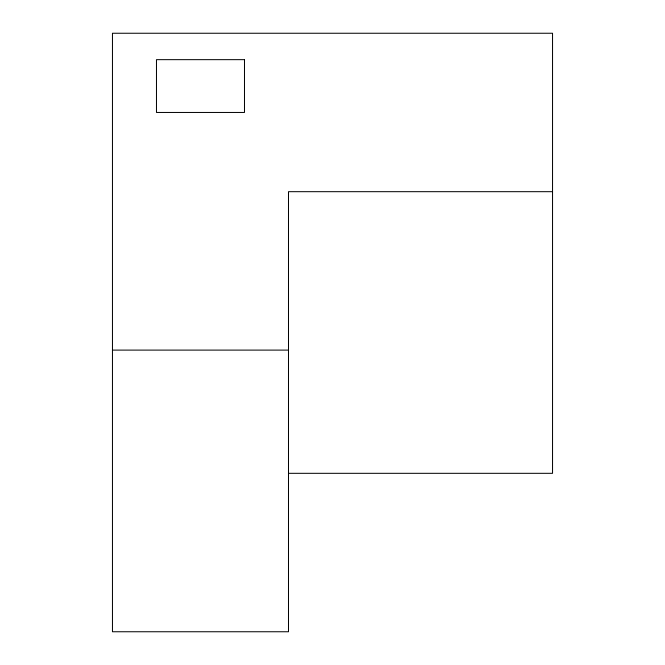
<?xml version="1.0" encoding="UTF-8"?>
<svg xmlns="http://www.w3.org/2000/svg" width="665" height="665" viewBox="0 0 665 665"><rect width="100%" height="100%" fill="white"/><g stroke="black" fill="none" stroke-linecap="round" stroke-linejoin="round"><path stroke-width="1" d="M552.54 191.678L288.494 191.678L288.494 631.75L112.46 631.75L112.46 33.25L552.54 33.25L552.54 473.322L288.494 473.322M112.46 350.106L288.494 350.106M244.487 59.651L156.475 59.651L156.475 112.46L244.487 112.46L244.487 59.651"/></g></svg>
